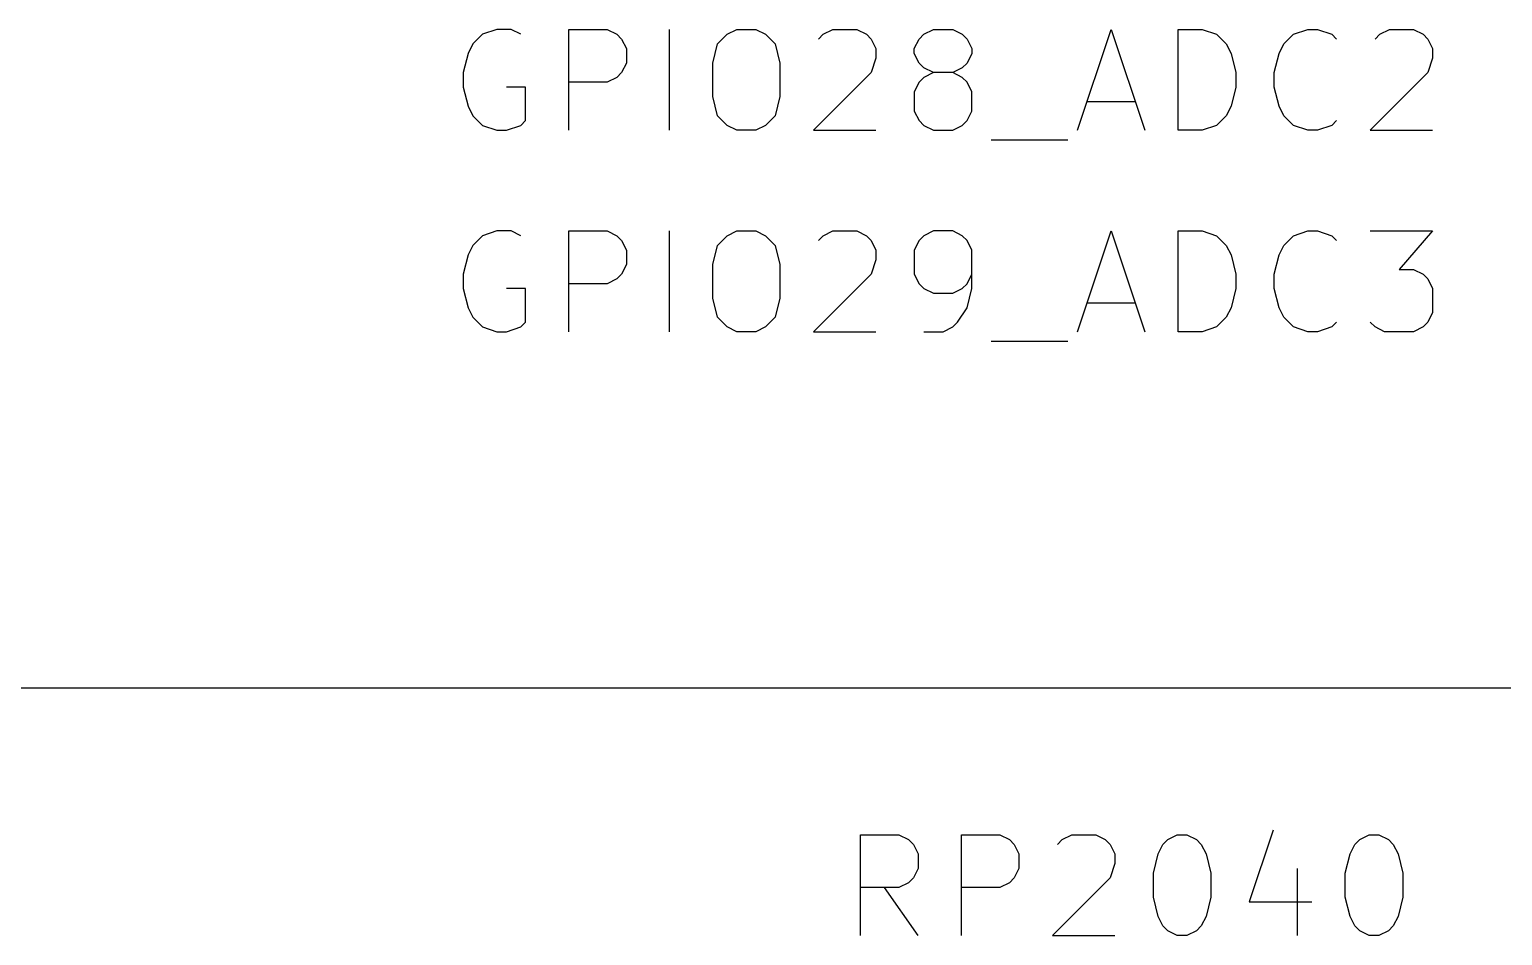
# Model space of a CAD drawing. Extents: x 0.4 to 11.3, y -7.9 to -0.4.
# Drawn here: x 8.154 to 8.885, y -6.123 to -5.673 of the extents above; entities that cross this region are included whole.
import ezdxf

# ---------------------------------------------------------------- set-up
doc = ezdxf.new("R2010")
doc.units = 0
doc.header["$MEASUREMENT"] = 0
for name, color, linetype in [('CYAN2', 4, 'CONTINUOUS'), ('LYELLOW', 51, 'CONTINUOUS'), ('RED2', 1, 'CONTINUOUS')]:
    doc.layers.add(name, color=color, linetype=linetype)

msp = doc.modelspace()

# ---------------------------------------------------------------- linework, layer by layer
at = {"layer": 'CYAN2', "linetype": 'CONTINUOUS'}
for p, q in [((8.37905, -5.67551), (8.37428, -5.68028)), ((8.37905, -5.67551), (8.37428, -5.68028)), ((8.38619, -5.67313), (8.37905, -5.67551)), ((8.38619, -5.67313), (8.37905, -5.67551)), ((8.39333, -5.67313), (8.38619, -5.67313)), ((8.39333, -5.67313), (8.38619, -5.67313)), ((8.39809, -5.67551), (8.39333, -5.67313)), ((8.39809, -5.67551), (8.39333, -5.67313)), ((8.4219, -5.72313), (8.4219, -5.67313)), ((8.4219, -5.67313), (8.44095, -5.67313)), ((8.4219, -5.72313), (8.4219, -5.67313)), ((8.4219, -5.67313), (8.44095, -5.67313)), ((8.44095, -5.67313), (8.44571, -5.67551)), ((8.44095, -5.67313), (8.44571, -5.67551)), ((8.44571, -5.67551), (8.44809, -5.67789)), ((8.44571, -5.67551), (8.44809, -5.67789)), ((8.44809, -5.67789), (8.45047, -5.68265)), ((8.44809, -5.67789), (8.45047, -5.68265)), ((8.4719, -5.72313), (8.4719, -5.67313)), ((8.4719, -5.72313), (8.4719, -5.67313)), ((8.49571, -5.68028), (8.50048, -5.67551)), ((8.49571, -5.68028), (8.50048, -5.67551)), ((8.50048, -5.67551), (8.50524, -5.67313)), ((8.50048, -5.67551), (8.50524, -5.67313)), ((8.50524, -5.67313), (8.51476, -5.67313)), ((8.50524, -5.67313), (8.51476, -5.67313)), ((8.51476, -5.67313), (8.51952, -5.67551)), ((8.51476, -5.67313), (8.51952, -5.67551)), ((8.51952, -5.67551), (8.52428, -5.68028)), ((8.51952, -5.67551), (8.52428, -5.68028)), ((8.54572, -5.67789), (8.54809, -5.67551)), ((8.54572, -5.67789), (8.54809, -5.67551)), ((8.54809, -5.67551), (8.55286, -5.67313)), ((8.54809, -5.67551), (8.55286, -5.67313)), ((8.55286, -5.67313), (8.56476, -5.67313)), ((8.55286, -5.67313), (8.56476, -5.67313)), ((8.56476, -5.67313), (8.56952, -5.67551)), ((8.56476, -5.67313), (8.56952, -5.67551)), ((8.56952, -5.67551), (8.57191, -5.67789)), ((8.56952, -5.67551), (8.57191, -5.67789)), ((8.57191, -5.67789), (8.57429, -5.68265)), ((8.57191, -5.67789), (8.57429, -5.68265)), ((8.59333, -5.68265), (8.59571, -5.67789)), ((8.59333, -5.68265), (8.59571, -5.67789)), ((8.59571, -5.67789), (8.59809, -5.67551)), ((8.59571, -5.67789), (8.59809, -5.67551)), ((8.59809, -5.67551), (8.60286, -5.67313)), ((8.59809, -5.67551), (8.60286, -5.67313)), ((8.60286, -5.67313), (8.61238, -5.67313)), ((8.60286, -5.67313), (8.61238, -5.67313)), ((8.61238, -5.67313), (8.61714, -5.67551)), ((8.61238, -5.67313), (8.61714, -5.67551)), ((8.61714, -5.67551), (8.61952, -5.67789)), ((8.61714, -5.67551), (8.61952, -5.67789)), ((8.61952, -5.67789), (8.62191, -5.68265)), ((8.61952, -5.67789), (8.62191, -5.68265)), ((8.67428, -5.72313), (8.69095, -5.67313)), ((8.67428, -5.72313), (8.69095, -5.67313)), ((8.69095, -5.67313), (8.70762, -5.72313)), ((8.69095, -5.67313), (8.70762, -5.72313)), ((8.72428, -5.72313), (8.72428, -5.67313)), ((8.72428, -5.67313), (8.73619, -5.67313)), ((8.72428, -5.72313), (8.72428, -5.67313)), ((8.72428, -5.67313), (8.73619, -5.67313)), ((8.73619, -5.67313), (8.74333, -5.67551)), ((8.73619, -5.67313), (8.74333, -5.67551)), ((8.74333, -5.67551), (8.74809, -5.68028)), ((8.74333, -5.67551), (8.74809, -5.68028)), ((8.77667, -5.68028), (8.78143, -5.67551)), ((8.77667, -5.68028), (8.78143, -5.67551)), ((8.78143, -5.67551), (8.78857, -5.67313)), ((8.78143, -5.67551), (8.78857, -5.67313)), ((8.78857, -5.67313), (8.79333, -5.67313)), ((8.78857, -5.67313), (8.79333, -5.67313)), ((8.79333, -5.67313), (8.80048, -5.67551)), ((8.79333, -5.67313), (8.80048, -5.67551)), ((8.80048, -5.67551), (8.80285, -5.67789)), ((8.80048, -5.67551), (8.80285, -5.67789)), ((8.82191, -5.67789), (8.82428, -5.67551)), ((8.82191, -5.67789), (8.82428, -5.67551)), ((8.82428, -5.67551), (8.82905, -5.67313)), ((8.82428, -5.67551), (8.82905, -5.67313)), ((8.82905, -5.67313), (8.84095, -5.67313)), ((8.82905, -5.67313), (8.84095, -5.67313)), ((8.84095, -5.67313), (8.84571, -5.67551)), ((8.84095, -5.67313), (8.84571, -5.67551)), ((8.84571, -5.67551), (8.84809, -5.67789)), ((8.84571, -5.67551), (8.84809, -5.67789)), ((8.84809, -5.67789), (8.85048, -5.68265)), ((8.84809, -5.67789), (8.85048, -5.68265)), ((8.3719, -5.68504), (8.36952, -5.69456)), ((8.3719, -5.68504), (8.36952, -5.69456)), ((8.37428, -5.68028), (8.3719, -5.68504)), ((8.37428, -5.68028), (8.3719, -5.68504)), ((8.45047, -5.68265), (8.45047, -5.6898)), ((8.45047, -5.68265), (8.45047, -5.6898)), ((8.49333, -5.6898), (8.49571, -5.68028)), ((8.49333, -5.6898), (8.49571, -5.68028)), ((8.52428, -5.68028), (8.52667, -5.6898)), ((8.52428, -5.68028), (8.52667, -5.6898)), ((8.57429, -5.68265), (8.57429, -5.68742)), ((8.57429, -5.68265), (8.57429, -5.68742)), ((8.59333, -5.68504), (8.59333, -5.68265)), ((8.59333, -5.68504), (8.59333, -5.68265)), ((8.59571, -5.6898), (8.59333, -5.68504)), ((8.59571, -5.6898), (8.59333, -5.68504)), ((8.62191, -5.68504), (8.61952, -5.6898)), ((8.62191, -5.68504), (8.61952, -5.6898)), ((8.62191, -5.68265), (8.62191, -5.68504)), ((8.62191, -5.68265), (8.62191, -5.68504)), ((8.74809, -5.68028), (8.75048, -5.68504)), ((8.74809, -5.68028), (8.75048, -5.68504)), ((8.75048, -5.68504), (8.75285, -5.69456)), ((8.75048, -5.68504), (8.75285, -5.69456)), ((8.77191, -5.69456), (8.77428, -5.68504)), ((8.77191, -5.69456), (8.77428, -5.68504)), ((8.77428, -5.68504), (8.77667, -5.68028)), ((8.77428, -5.68504), (8.77667, -5.68028)), ((8.85048, -5.68265), (8.85048, -5.68742)), ((8.85048, -5.68265), (8.85048, -5.68742)), ((8.45047, -5.6898), (8.44809, -5.69456)), ((8.45047, -5.6898), (8.44809, -5.69456)), ((8.49333, -5.70646), (8.49333, -5.6898)), ((8.49333, -5.70646), (8.49333, -5.6898)), ((8.52667, -5.6898), (8.52667, -5.70646)), ((8.52667, -5.6898), (8.52667, -5.70646)), ((8.57429, -5.68742), (8.57191, -5.69456)), ((8.57429, -5.68742), (8.57191, -5.69456)), ((8.59809, -5.69218), (8.59571, -5.6898)), ((8.59809, -5.69218), (8.59571, -5.6898)), ((8.60286, -5.69456), (8.59809, -5.69218)), ((8.60286, -5.69456), (8.59809, -5.69218)), ((8.61714, -5.69218), (8.61238, -5.69456)), ((8.61714, -5.69218), (8.61238, -5.69456)), ((8.61952, -5.6898), (8.61714, -5.69218)), ((8.61952, -5.6898), (8.61714, -5.69218)), ((8.85048, -5.68742), (8.84809, -5.69456)), ((8.85048, -5.68742), (8.84809, -5.69456)), ((8.36952, -5.69456), (8.36952, -5.7017)), ((8.36952, -5.69456), (8.36952, -5.7017)), ((8.44095, -5.69932), (8.4219, -5.69932)), ((8.44095, -5.69932), (8.4219, -5.69932)), ((8.44571, -5.69694), (8.44095, -5.69932)), ((8.44571, -5.69694), (8.44095, -5.69932)), ((8.44809, -5.69456), (8.44571, -5.69694)), ((8.44809, -5.69456), (8.44571, -5.69694)), ((8.57191, -5.69456), (8.54333, -5.72313)), ((8.57191, -5.69456), (8.54333, -5.72313)), ((8.59571, -5.69932), (8.59333, -5.70408)), ((8.59571, -5.69932), (8.59333, -5.70408)), ((8.59809, -5.69694), (8.59571, -5.69932)), ((8.59809, -5.69694), (8.59571, -5.69932)), ((8.60286, -5.69456), (8.59809, -5.69694)), ((8.60286, -5.69456), (8.59809, -5.69694)), ((8.61238, -5.69456), (8.60286, -5.69456)), ((8.61238, -5.69456), (8.60286, -5.69456)), ((8.61714, -5.69694), (8.61238, -5.69456)), ((8.61714, -5.69694), (8.61238, -5.69456)), ((8.61952, -5.69932), (8.61714, -5.69694)), ((8.61952, -5.69932), (8.61714, -5.69694)), ((8.62191, -5.70408), (8.61952, -5.69932)), ((8.62191, -5.70408), (8.61952, -5.69932)), ((8.75285, -5.69456), (8.75285, -5.7017)), ((8.75285, -5.69456), (8.75285, -5.7017)), ((8.77191, -5.7017), (8.77191, -5.69456)), ((8.77191, -5.7017), (8.77191, -5.69456)), ((8.84809, -5.69456), (8.81952, -5.72313)), ((8.84809, -5.69456), (8.81952, -5.72313)), ((8.36952, -5.7017), (8.3719, -5.71122)), ((8.36952, -5.7017), (8.3719, -5.71122)), ((8.40047, -5.7017), (8.39095, -5.7017)), ((8.40047, -5.7017), (8.39095, -5.7017)), ((8.40047, -5.71837), (8.40047, -5.7017)), ((8.40047, -5.71837), (8.40047, -5.7017)), ((8.49571, -5.71599), (8.49333, -5.70646)), ((8.49571, -5.71599), (8.49333, -5.70646)), ((8.52667, -5.70646), (8.52428, -5.71599)), ((8.52667, -5.70646), (8.52428, -5.71599)), ((8.59333, -5.70408), (8.59333, -5.71361)), ((8.59333, -5.70408), (8.59333, -5.71361)), ((8.62191, -5.71361), (8.62191, -5.70408)), ((8.62191, -5.71361), (8.62191, -5.70408)), ((8.75285, -5.7017), (8.75048, -5.71122)), ((8.75285, -5.7017), (8.75048, -5.71122)), ((8.77428, -5.71122), (8.77191, -5.7017)), ((8.77428, -5.71122), (8.77191, -5.7017)), ((8.3719, -5.71122), (8.37428, -5.71599)), ((8.3719, -5.71122), (8.37428, -5.71599)), ((8.59333, -5.71361), (8.59571, -5.71837)), ((8.59333, -5.71361), (8.59571, -5.71837)), ((8.61952, -5.71837), (8.62191, -5.71361)), ((8.61952, -5.71837), (8.62191, -5.71361)), ((8.67905, -5.70885), (8.70285, -5.70885)), ((8.67905, -5.70885), (8.70285, -5.70885)), ((8.75048, -5.71122), (8.74809, -5.71599)), ((8.75048, -5.71122), (8.74809, -5.71599)), ((8.77667, -5.71599), (8.77428, -5.71122)), ((8.77667, -5.71599), (8.77428, -5.71122)), ((8.37428, -5.71599), (8.37905, -5.72075)), ((8.37428, -5.71599), (8.37905, -5.72075)), ((8.37905, -5.72075), (8.38619, -5.72313)), ((8.37905, -5.72075), (8.38619, -5.72313)), ((8.39095, -5.72313), (8.39809, -5.72075)), ((8.39095, -5.72313), (8.39809, -5.72075)), ((8.39809, -5.72075), (8.40047, -5.71837)), ((8.39809, -5.72075), (8.40047, -5.71837)), ((8.50048, -5.72075), (8.49571, -5.71599)), ((8.50048, -5.72075), (8.49571, -5.71599)), ((8.50524, -5.72313), (8.50048, -5.72075)), ((8.50524, -5.72313), (8.50048, -5.72075)), ((8.51952, -5.72075), (8.51476, -5.72313)), ((8.51952, -5.72075), (8.51476, -5.72313)), ((8.52428, -5.71599), (8.51952, -5.72075)), ((8.52428, -5.71599), (8.51952, -5.72075)), ((8.59571, -5.71837), (8.59809, -5.72075)), ((8.59571, -5.71837), (8.59809, -5.72075)), ((8.59809, -5.72075), (8.60286, -5.72313)), ((8.59809, -5.72075), (8.60286, -5.72313)), ((8.61238, -5.72313), (8.61714, -5.72075)), ((8.61238, -5.72313), (8.61714, -5.72075)), ((8.61714, -5.72075), (8.61952, -5.71837)), ((8.61714, -5.72075), (8.61952, -5.71837)), ((8.74333, -5.72075), (8.73619, -5.72313)), ((8.74333, -5.72075), (8.73619, -5.72313)), ((8.74809, -5.71599), (8.74333, -5.72075)), ((8.74809, -5.71599), (8.74333, -5.72075)), ((8.78143, -5.72075), (8.77667, -5.71599)), ((8.78143, -5.72075), (8.77667, -5.71599)), ((8.78857, -5.72313), (8.78143, -5.72075)), ((8.78857, -5.72313), (8.78143, -5.72075)), ((8.80048, -5.72075), (8.79333, -5.72313)), ((8.80048, -5.72075), (8.79333, -5.72313)), ((8.80285, -5.71837), (8.80048, -5.72075)), ((8.80285, -5.71837), (8.80048, -5.72075)), ((8.38619, -5.72313), (8.39095, -5.72313)), ((8.38619, -5.72313), (8.39095, -5.72313)), ((8.51476, -5.72313), (8.50524, -5.72313)), ((8.51476, -5.72313), (8.50524, -5.72313)), ((8.54333, -5.72313), (8.57429, -5.72313)), ((8.54333, -5.72313), (8.57429, -5.72313)), ((8.60286, -5.72313), (8.61238, -5.72313)), ((8.60286, -5.72313), (8.61238, -5.72313)), ((8.63143, -5.72789), (8.66952, -5.72789)), ((8.63143, -5.72789), (8.66952, -5.72789)), ((8.73619, -5.72313), (8.72428, -5.72313)), ((8.73619, -5.72313), (8.72428, -5.72313)), ((8.79333, -5.72313), (8.78857, -5.72313)), ((8.79333, -5.72313), (8.78857, -5.72313)), ((8.81952, -5.72313), (8.85048, -5.72313)), ((8.81952, -5.72313), (8.85048, -5.72313)), ((8.38619, -5.77313), (8.37905, -5.77551)), ((8.38619, -5.77313), (8.37905, -5.77551)), ((8.39333, -5.77313), (8.38619, -5.77313)), ((8.39333, -5.77313), (8.38619, -5.77313)), ((8.39809, -5.77551), (8.39333, -5.77313)), ((8.39809, -5.77551), (8.39333, -5.77313)), ((8.4219, -5.82313), (8.4219, -5.77313)), ((8.4219, -5.77313), (8.44095, -5.77313)), ((8.4219, -5.82313), (8.4219, -5.77313)), ((8.4219, -5.77313), (8.44095, -5.77313)), ((8.44095, -5.77313), (8.44571, -5.77551)), ((8.44095, -5.77313), (8.44571, -5.77551)), ((8.4719, -5.82313), (8.4719, -5.77313)), ((8.4719, -5.82313), (8.4719, -5.77313)), ((8.50048, -5.77551), (8.50524, -5.77313)), ((8.50048, -5.77551), (8.50524, -5.77313)), ((8.50524, -5.77313), (8.51476, -5.77313)), ((8.50524, -5.77313), (8.51476, -5.77313)), ((8.51476, -5.77313), (8.51952, -5.77551)), ((8.51476, -5.77313), (8.51952, -5.77551)), ((8.54809, -5.77551), (8.55286, -5.77313)), ((8.54809, -5.77551), (8.55286, -5.77313)), ((8.55286, -5.77313), (8.56476, -5.77313)), ((8.55286, -5.77313), (8.56476, -5.77313)), ((8.56476, -5.77313), (8.56952, -5.77551)), ((8.56476, -5.77313), (8.56952, -5.77551)), ((8.60286, -5.77313), (8.59809, -5.77551)), ((8.60286, -5.77313), (8.59809, -5.77551)), ((8.61238, -5.77313), (8.60286, -5.77313)), ((8.61238, -5.77313), (8.60286, -5.77313)), ((8.61714, -5.77551), (8.61238, -5.77313)), ((8.61714, -5.77551), (8.61238, -5.77313)), ((8.67428, -5.82313), (8.69095, -5.77313)), ((8.67428, -5.82313), (8.69095, -5.77313)), ((8.69095, -5.77313), (8.70762, -5.82313)), ((8.69095, -5.77313), (8.70762, -5.82313)), ((8.72428, -5.82313), (8.72428, -5.77313)), ((8.72428, -5.77313), (8.73619, -5.77313)), ((8.72428, -5.82313), (8.72428, -5.77313)), ((8.72428, -5.77313), (8.73619, -5.77313)), ((8.73619, -5.77313), (8.74333, -5.77551)), ((8.73619, -5.77313), (8.74333, -5.77551)), ((8.78143, -5.77551), (8.78857, -5.77313)), ((8.78143, -5.77551), (8.78857, -5.77313)), ((8.78857, -5.77313), (8.79333, -5.77313)), ((8.78857, -5.77313), (8.79333, -5.77313)), ((8.79333, -5.77313), (8.80048, -5.77551)), ((8.79333, -5.77313), (8.80048, -5.77551)), ((8.81952, -5.77313), (8.85048, -5.77313)), ((8.81952, -5.77313), (8.85048, -5.77313)), ((8.85048, -5.77313), (8.83381, -5.79218)), ((8.85048, -5.77313), (8.83381, -5.79218)), ((8.37428, -5.78028), (8.3719, -5.78504)), ((8.37428, -5.78028), (8.3719, -5.78504)), ((8.37905, -5.77551), (8.37428, -5.78028)), ((8.37905, -5.77551), (8.37428, -5.78028)), ((8.44571, -5.77551), (8.44809, -5.77789)), ((8.44571, -5.77551), (8.44809, -5.77789)), ((8.44809, -5.77789), (8.45047, -5.78265)), ((8.44809, -5.77789), (8.45047, -5.78265)), ((8.49333, -5.7898), (8.49571, -5.78028)), ((8.49333, -5.7898), (8.49571, -5.78028)), ((8.49571, -5.78028), (8.50048, -5.77551)), ((8.49571, -5.78028), (8.50048, -5.77551)), ((8.51952, -5.77551), (8.52428, -5.78028)), ((8.51952, -5.77551), (8.52428, -5.78028)), ((8.52428, -5.78028), (8.52667, -5.7898)), ((8.52428, -5.78028), (8.52667, -5.7898)), ((8.54572, -5.77789), (8.54809, -5.77551)), ((8.54572, -5.77789), (8.54809, -5.77551)), ((8.56952, -5.77551), (8.57191, -5.77789)), ((8.56952, -5.77551), (8.57191, -5.77789)), ((8.57191, -5.77789), (8.57429, -5.78265)), ((8.57191, -5.77789), (8.57429, -5.78265)), ((8.59571, -5.77789), (8.59333, -5.78265)), ((8.59571, -5.77789), (8.59333, -5.78265)), ((8.59809, -5.77551), (8.59571, -5.77789)), ((8.59809, -5.77551), (8.59571, -5.77789)), ((8.61952, -5.77789), (8.61714, -5.77551)), ((8.61952, -5.77789), (8.61714, -5.77551)), ((8.62191, -5.78265), (8.61952, -5.77789)), ((8.62191, -5.78265), (8.61952, -5.77789)), ((8.74333, -5.77551), (8.74809, -5.78028)), ((8.74333, -5.77551), (8.74809, -5.78028)), ((8.74809, -5.78028), (8.75048, -5.78504)), ((8.74809, -5.78028), (8.75048, -5.78504)), ((8.77428, -5.78504), (8.77667, -5.78028)), ((8.77428, -5.78504), (8.77667, -5.78028)), ((8.77667, -5.78028), (8.78143, -5.77551)), ((8.77667, -5.78028), (8.78143, -5.77551)), ((8.80048, -5.77551), (8.80285, -5.77789)), ((8.80048, -5.77551), (8.80285, -5.77789)), ((8.3719, -5.78504), (8.36952, -5.79456)), ((8.3719, -5.78504), (8.36952, -5.79456)), ((8.45047, -5.78265), (8.45047, -5.7898)), ((8.45047, -5.78265), (8.45047, -5.7898)), ((8.57429, -5.78742), (8.57191, -5.79456)), ((8.57429, -5.78742), (8.57191, -5.79456)), ((8.57429, -5.78265), (8.57429, -5.78742)), ((8.57429, -5.78265), (8.57429, -5.78742)), ((8.59333, -5.78265), (8.59333, -5.79456)), ((8.59333, -5.78265), (8.59333, -5.79456)), ((8.62191, -5.8017), (8.62191, -5.78265)), ((8.62191, -5.8017), (8.62191, -5.78265)), ((8.75048, -5.78504), (8.75285, -5.79456)), ((8.75048, -5.78504), (8.75285, -5.79456)), ((8.77191, -5.79456), (8.77428, -5.78504)), ((8.77191, -5.79456), (8.77428, -5.78504)), ((8.36952, -5.79456), (8.36952, -5.8017)), ((8.36952, -5.79456), (8.36952, -5.8017)), ((8.44809, -5.79456), (8.44571, -5.79694)), ((8.44809, -5.79456), (8.44571, -5.79694)), ((8.45047, -5.7898), (8.44809, -5.79456)), ((8.45047, -5.7898), (8.44809, -5.79456)), ((8.49333, -5.80646), (8.49333, -5.7898)), ((8.49333, -5.80646), (8.49333, -5.7898)), ((8.52667, -5.7898), (8.52667, -5.80646)), ((8.52667, -5.7898), (8.52667, -5.80646)), ((8.57191, -5.79456), (8.54333, -5.82313)), ((8.57191, -5.79456), (8.54333, -5.82313)), ((8.59333, -5.79456), (8.59571, -5.79932)), ((8.59333, -5.79456), (8.59571, -5.79932)), ((8.61952, -5.79932), (8.62191, -5.79456)), ((8.61952, -5.79932), (8.62191, -5.79456)), ((8.75285, -5.79456), (8.75285, -5.8017)), ((8.75285, -5.79456), (8.75285, -5.8017)), ((8.77191, -5.8017), (8.77191, -5.79456)), ((8.77191, -5.8017), (8.77191, -5.79456)), ((8.83381, -5.79218), (8.84095, -5.79218)), ((8.83381, -5.79218), (8.84095, -5.79218)), ((8.84095, -5.79218), (8.84571, -5.79456)), ((8.84095, -5.79218), (8.84571, -5.79456)), ((8.84571, -5.79456), (8.84809, -5.79694)), ((8.84571, -5.79456), (8.84809, -5.79694)), ((8.36952, -5.8017), (8.3719, -5.81122)), ((8.36952, -5.8017), (8.3719, -5.81122)), ((8.40047, -5.8017), (8.39095, -5.8017)), ((8.40047, -5.8017), (8.39095, -5.8017)), ((8.40047, -5.81837), (8.40047, -5.8017)), ((8.40047, -5.81837), (8.40047, -5.8017)), ((8.44095, -5.79932), (8.4219, -5.79932)), ((8.44095, -5.79932), (8.4219, -5.79932)), ((8.44571, -5.79694), (8.44095, -5.79932)), ((8.44571, -5.79694), (8.44095, -5.79932)), ((8.59571, -5.79932), (8.59809, -5.8017)), ((8.59571, -5.79932), (8.59809, -5.8017)), ((8.59809, -5.8017), (8.60286, -5.80408)), ((8.59809, -5.8017), (8.60286, -5.80408)), ((8.61238, -5.80408), (8.61714, -5.8017)), ((8.61238, -5.80408), (8.61714, -5.8017)), ((8.61714, -5.8017), (8.61952, -5.79932)), ((8.61714, -5.8017), (8.61952, -5.79932)), ((8.61952, -5.81122), (8.62191, -5.8017)), ((8.61952, -5.81122), (8.62191, -5.8017)), ((8.75285, -5.8017), (8.75048, -5.81122)), ((8.75285, -5.8017), (8.75048, -5.81122)), ((8.77428, -5.81122), (8.77191, -5.8017)), ((8.77428, -5.81122), (8.77191, -5.8017)), ((8.84809, -5.79694), (8.85048, -5.8017)), ((8.84809, -5.79694), (8.85048, -5.8017)), ((8.85048, -5.8017), (8.85048, -5.81361)), ((8.85048, -5.8017), (8.85048, -5.81361)), ((8.49571, -5.81599), (8.49333, -5.80646)), ((8.49571, -5.81599), (8.49333, -5.80646)), ((8.52667, -5.80646), (8.52428, -5.81599)), ((8.52667, -5.80646), (8.52428, -5.81599)), ((8.60286, -5.80408), (8.61238, -5.80408)), ((8.60286, -5.80408), (8.61238, -5.80408)), ((8.67905, -5.80885), (8.70285, -5.80885)), ((8.67905, -5.80885), (8.70285, -5.80885)), ((8.3719, -5.81122), (8.37428, -5.81599)), ((8.3719, -5.81122), (8.37428, -5.81599)), ((8.37428, -5.81599), (8.37905, -5.82075)), ((8.37428, -5.81599), (8.37905, -5.82075)), ((8.50048, -5.82075), (8.49571, -5.81599)), ((8.50048, -5.82075), (8.49571, -5.81599)), ((8.52428, -5.81599), (8.51952, -5.82075)), ((8.52428, -5.81599), (8.51952, -5.82075)), ((8.61476, -5.81837), (8.61952, -5.81122)), ((8.61476, -5.81837), (8.61952, -5.81122)), ((8.74809, -5.81599), (8.74333, -5.82075)), ((8.74809, -5.81599), (8.74333, -5.82075)), ((8.75048, -5.81122), (8.74809, -5.81599)), ((8.75048, -5.81122), (8.74809, -5.81599)), ((8.77667, -5.81599), (8.77428, -5.81122)), ((8.77667, -5.81599), (8.77428, -5.81122)), ((8.78143, -5.82075), (8.77667, -5.81599)), ((8.78143, -5.82075), (8.77667, -5.81599)), ((8.85048, -5.81361), (8.84809, -5.81837)), ((8.85048, -5.81361), (8.84809, -5.81837)), ((8.37905, -5.82075), (8.38619, -5.82313)), ((8.37905, -5.82075), (8.38619, -5.82313)), ((8.38619, -5.82313), (8.39095, -5.82313)), ((8.38619, -5.82313), (8.39095, -5.82313)), ((8.39095, -5.82313), (8.39809, -5.82075)), ((8.39095, -5.82313), (8.39809, -5.82075)), ((8.39809, -5.82075), (8.40047, -5.81837)), ((8.39809, -5.82075), (8.40047, -5.81837)), ((8.50524, -5.82313), (8.50048, -5.82075)), ((8.50524, -5.82313), (8.50048, -5.82075)), ((8.51476, -5.82313), (8.50524, -5.82313)), ((8.51476, -5.82313), (8.50524, -5.82313)), ((8.51952, -5.82075), (8.51476, -5.82313)), ((8.51952, -5.82075), (8.51476, -5.82313)), ((8.54333, -5.82313), (8.57429, -5.82313)), ((8.54333, -5.82313), (8.57429, -5.82313)), ((8.59809, -5.82313), (8.60762, -5.82313)), ((8.59809, -5.82313), (8.60762, -5.82313)), ((8.60762, -5.82313), (8.61238, -5.82075)), ((8.60762, -5.82313), (8.61238, -5.82075)), ((8.61238, -5.82075), (8.61476, -5.81837)), ((8.61238, -5.82075), (8.61476, -5.81837)), ((8.73619, -5.82313), (8.72428, -5.82313)), ((8.73619, -5.82313), (8.72428, -5.82313)), ((8.74333, -5.82075), (8.73619, -5.82313)), ((8.74333, -5.82075), (8.73619, -5.82313)), ((8.78857, -5.82313), (8.78143, -5.82075)), ((8.78857, -5.82313), (8.78143, -5.82075)), ((8.79333, -5.82313), (8.78857, -5.82313)), ((8.79333, -5.82313), (8.78857, -5.82313)), ((8.80048, -5.82075), (8.79333, -5.82313)), ((8.80048, -5.82075), (8.79333, -5.82313)), ((8.80285, -5.81837), (8.80048, -5.82075)), ((8.80285, -5.81837), (8.80048, -5.82075)), ((8.82191, -5.82075), (8.81952, -5.81837)), ((8.82191, -5.82075), (8.81952, -5.81837)), ((8.82667, -5.82313), (8.82191, -5.82075)), ((8.82667, -5.82313), (8.82191, -5.82075)), ((8.84095, -5.82313), (8.82667, -5.82313)), ((8.84095, -5.82313), (8.82667, -5.82313)), ((8.84571, -5.82075), (8.84095, -5.82313)), ((8.84571, -5.82075), (8.84095, -5.82313)), ((8.84809, -5.81837), (8.84571, -5.82075)), ((8.84809, -5.81837), (8.84571, -5.82075)), ((8.63143, -5.82789), (8.66952, -5.82789)), ((8.63143, -5.82789), (8.66952, -5.82789)), ((8.56667, -6.1228), (8.56667, -6.0728)), ((8.56667, -6.0728), (8.58571, -6.0728)), ((8.56667, -6.1228), (8.56667, -6.0728)), ((8.56667, -6.0728), (8.58571, -6.0728)), ((8.58571, -6.0728), (8.59048, -6.07519)), ((8.58571, -6.0728), (8.59048, -6.07519)), ((8.61667, -6.1228), (8.61667, -6.0728)), ((8.61667, -6.0728), (8.63571, -6.0728)), ((8.61667, -6.1228), (8.61667, -6.0728)), ((8.61667, -6.0728), (8.63571, -6.0728)), ((8.63571, -6.0728), (8.64048, -6.07519)), ((8.63571, -6.0728), (8.64048, -6.07519)), ((8.66667, -6.07519), (8.67143, -6.0728)), ((8.66667, -6.07519), (8.67143, -6.0728)), ((8.67143, -6.0728), (8.68333, -6.0728)), ((8.67143, -6.0728), (8.68333, -6.0728)), ((8.68333, -6.0728), (8.68809, -6.07519)), ((8.68333, -6.0728), (8.68809, -6.07519)), ((8.71905, -6.07519), (8.72381, -6.0728)), ((8.71905, -6.07519), (8.72381, -6.0728)), ((8.72381, -6.0728), (8.72857, -6.0728)), ((8.72381, -6.0728), (8.72857, -6.0728)), ((8.72857, -6.0728), (8.73333, -6.07519)), ((8.72857, -6.0728), (8.73333, -6.07519)), ((8.77143, -6.07043), (8.75952, -6.10614)), ((8.77143, -6.07043), (8.75952, -6.10614)), ((8.81428, -6.07519), (8.81904, -6.0728)), ((8.81428, -6.07519), (8.81904, -6.0728)), ((8.81904, -6.0728), (8.82381, -6.0728)), ((8.81904, -6.0728), (8.82381, -6.0728)), ((8.82381, -6.0728), (8.82857, -6.07519)), ((8.82381, -6.0728), (8.82857, -6.07519)), ((8.59048, -6.07519), (8.59286, -6.07757)), ((8.59048, -6.07519), (8.59286, -6.07757)), ((8.59286, -6.07757), (8.59524, -6.08233)), ((8.59286, -6.07757), (8.59524, -6.08233)), ((8.64048, -6.07519), (8.64286, -6.07757)), ((8.64048, -6.07519), (8.64286, -6.07757)), ((8.64286, -6.07757), (8.64524, -6.08233)), ((8.64286, -6.07757), (8.64524, -6.08233)), ((8.66429, -6.07757), (8.66667, -6.07519)), ((8.66429, -6.07757), (8.66667, -6.07519)), ((8.68809, -6.07519), (8.69048, -6.07757)), ((8.68809, -6.07519), (8.69048, -6.07757)), ((8.69048, -6.07757), (8.69286, -6.08233)), ((8.69048, -6.07757), (8.69286, -6.08233)), ((8.71428, -6.08233), (8.71667, -6.07757)), ((8.71428, -6.08233), (8.71667, -6.07757)), ((8.71667, -6.07757), (8.71905, -6.07519)), ((8.71667, -6.07757), (8.71905, -6.07519)), ((8.73333, -6.07519), (8.73571, -6.07757)), ((8.73333, -6.07519), (8.73571, -6.07757)), ((8.73571, -6.07757), (8.73809, -6.08233)), ((8.73571, -6.07757), (8.73809, -6.08233)), ((8.80952, -6.08233), (8.8119, -6.07757)), ((8.80952, -6.08233), (8.8119, -6.07757)), ((8.8119, -6.07757), (8.81428, -6.07519)), ((8.8119, -6.07757), (8.81428, -6.07519)), ((8.82857, -6.07519), (8.83095, -6.07757)), ((8.82857, -6.07519), (8.83095, -6.07757)), ((8.83095, -6.07757), (8.83333, -6.08233)), ((8.83095, -6.07757), (8.83333, -6.08233)), ((8.59524, -6.08233), (8.59524, -6.08947)), ((8.59524, -6.08233), (8.59524, -6.08947)), ((8.64524, -6.08233), (8.64524, -6.08947)), ((8.64524, -6.08233), (8.64524, -6.08947)), ((8.69286, -6.08709), (8.69048, -6.09423)), ((8.69286, -6.08709), (8.69048, -6.09423)), ((8.69286, -6.08233), (8.69286, -6.08709)), ((8.69286, -6.08233), (8.69286, -6.08709)), ((8.71191, -6.09185), (8.71428, -6.08233)), ((8.71191, -6.09185), (8.71428, -6.08233)), ((8.73809, -6.08233), (8.74048, -6.09185)), ((8.73809, -6.08233), (8.74048, -6.09185)), ((8.80714, -6.09185), (8.80952, -6.08233)), ((8.80714, -6.09185), (8.80952, -6.08233)), ((8.83333, -6.08233), (8.83571, -6.09185)), ((8.83333, -6.08233), (8.83571, -6.09185)), ((8.59286, -6.09423), (8.59048, -6.09661)), ((8.59286, -6.09423), (8.59048, -6.09661)), ((8.59524, -6.08947), (8.59286, -6.09423)), ((8.59524, -6.08947), (8.59286, -6.09423)), ((8.64286, -6.09423), (8.64048, -6.09661)), ((8.64286, -6.09423), (8.64048, -6.09661)), ((8.64524, -6.08947), (8.64286, -6.09423)), ((8.64524, -6.08947), (8.64286, -6.09423)), ((8.69048, -6.09423), (8.66191, -6.1228)), ((8.69048, -6.09423), (8.66191, -6.1228)), ((8.71191, -6.10376), (8.71191, -6.09185)), ((8.71191, -6.10376), (8.71191, -6.09185)), ((8.74048, -6.09185), (8.74048, -6.10376)), ((8.74048, -6.09185), (8.74048, -6.10376)), ((8.78333, -6.08947), (8.78333, -6.1228)), ((8.78333, -6.08947), (8.78333, -6.1228)), ((8.80714, -6.10376), (8.80714, -6.09185)), ((8.80714, -6.10376), (8.80714, -6.09185)), ((8.83571, -6.09185), (8.83571, -6.10376)), ((8.83571, -6.09185), (8.83571, -6.10376)), ((8.58571, -6.099), (8.56667, -6.099)), ((8.58571, -6.099), (8.56667, -6.099)), ((8.59524, -6.1228), (8.57857, -6.099)), ((8.59524, -6.1228), (8.57857, -6.099)), ((8.59048, -6.09661), (8.58571, -6.099)), ((8.59048, -6.09661), (8.58571, -6.099)), ((8.63571, -6.099), (8.61667, -6.099)), ((8.63571, -6.099), (8.61667, -6.099)), ((8.64048, -6.09661), (8.63571, -6.099)), ((8.64048, -6.09661), (8.63571, -6.099)), ((8.71428, -6.11328), (8.71191, -6.10376)), ((8.71428, -6.11328), (8.71191, -6.10376)), ((8.74048, -6.10376), (8.73809, -6.11328)), ((8.74048, -6.10376), (8.73809, -6.11328)), ((8.75952, -6.10614), (8.79047, -6.10614)), ((8.75952, -6.10614), (8.79047, -6.10614)), ((8.80952, -6.11328), (8.80714, -6.10376)), ((8.80952, -6.11328), (8.80714, -6.10376)), ((8.83571, -6.10376), (8.83333, -6.11328)), ((8.83571, -6.10376), (8.83333, -6.11328)), ((8.71667, -6.11804), (8.71428, -6.11328)), ((8.71667, -6.11804), (8.71428, -6.11328)), ((8.73809, -6.11328), (8.73571, -6.11804)), ((8.73809, -6.11328), (8.73571, -6.11804)), ((8.8119, -6.11804), (8.80952, -6.11328)), ((8.8119, -6.11804), (8.80952, -6.11328)), ((8.83333, -6.11328), (8.83095, -6.11804)), ((8.83333, -6.11328), (8.83095, -6.11804)), ((8.66191, -6.1228), (8.69286, -6.1228)), ((8.66191, -6.1228), (8.69286, -6.1228)), ((8.71905, -6.12043), (8.71667, -6.11804)), ((8.71905, -6.12043), (8.71667, -6.11804)), ((8.72381, -6.1228), (8.71905, -6.12043)), ((8.72381, -6.1228), (8.71905, -6.12043)), ((8.72857, -6.1228), (8.72381, -6.1228)), ((8.72857, -6.1228), (8.72381, -6.1228)), ((8.73333, -6.12043), (8.72857, -6.1228)), ((8.73333, -6.12043), (8.72857, -6.1228)), ((8.73571, -6.11804), (8.73333, -6.12043)), ((8.73571, -6.11804), (8.73333, -6.12043)), ((8.81428, -6.12043), (8.8119, -6.11804)), ((8.81428, -6.12043), (8.8119, -6.11804)), ((8.81904, -6.1228), (8.81428, -6.12043)), ((8.81904, -6.1228), (8.81428, -6.12043)), ((8.82381, -6.1228), (8.81904, -6.1228)), ((8.82381, -6.1228), (8.81904, -6.1228)), ((8.82857, -6.12043), (8.82381, -6.1228)), ((8.82857, -6.12043), (8.82381, -6.1228)), ((8.83095, -6.11804), (8.82857, -6.12043)), ((8.83095, -6.11804), (8.82857, -6.12043))]:
    msp.add_line(p, q, dxfattribs=at)
at = {"layer": 'LYELLOW', "linetype": 'CONTINUOUS'}
msp.add_line((8.9, -6), (6.6, -6), dxfattribs=at)
at = {"layer": 'RED2', "linetype": 'CONTINUOUS'}
msp.add_line((8.9, -6), (6.6, -6), dxfattribs=at)

doc.saveas('drawing.dxf')
